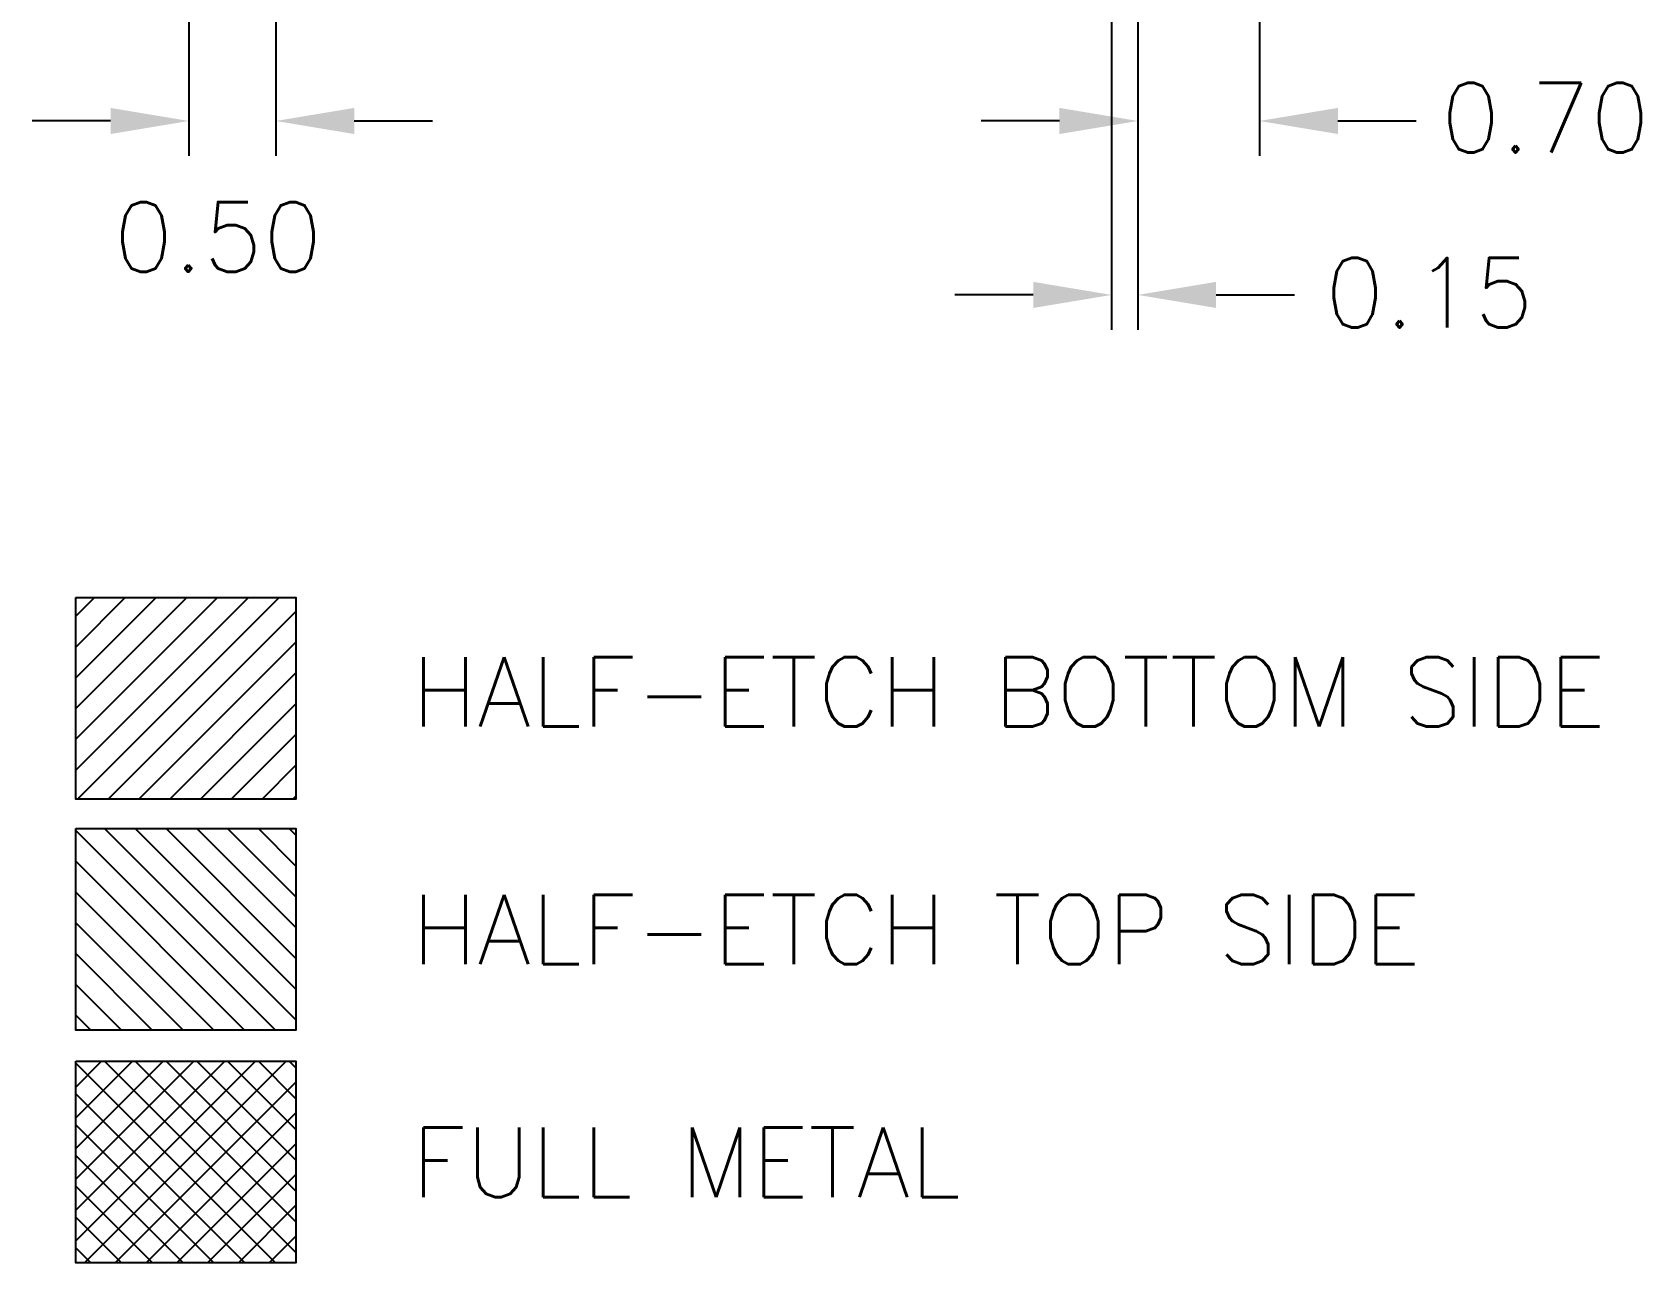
# Model space of a CAD drawing. Extents: x 227 to 481, y -322 to -150.
# Drawn here: x 281.8 to 328, y -321.63 to -286.27 of the extents above; entities that cross this region are included whole.
import ezdxf

# ---------------------------------------------------------------- set-up
doc = ezdxf.new("R2010")
doc.units = 0
doc.header["$LTSCALE"] = 5
doc.header["$MEASUREMENT"] = 0
doc.layers.get('DEFPOINTS').update_dxf_attribs({"linetype": 'CONTINUOUS'})
for name, color, linetype in [('DIM', 3, 'CONTINUOUS'), ('Full-metal', 254, 'CONTINUOUS'), ('Layer1', 4, 'CONTINUOUS'), ('SECTION', 6, 'CONTINUOUS')]:
    doc.layers.add(name, color=color, linetype=linetype)
doc.styles.add('ROMANS', font='romans.shx', dxfattribs={"height": 2})
doc.dimstyles.new('FRAME', dxfattribs={"dimscale": 25, "dimtxt": 0.08, "dimasz": 0.09, "dimexe": 0.04, "dimexo": 0.02, "dimgap": 0.04, "dimtad": 0, "dimdec": 3, "dimlfac": 0.2, "dimzin": 0, "dimdsep": 46, "dimtxsty": 'ROMANS', "dimcen": 0.04, "dimadec": 0, "dimazin": 0, "dimtfac": 1, "dimtdec": 4, "dimtofl": 0, "dimtmove": 2, "dimatfit": 3, "dimfxl": 1, "dimtolj": 1, "dimtzin": 0, "dimarcsym": 0})

# ---------------------------------------------------------------- blocks, each defined once
blk = doc.blocks.new('*D6')
at = {"layer": 'DEFPOINTS', "color": 0, "transparency": 16777216}
for p in [(481.01, 173.711), (483.51, 173.711), (483.51, 155.403)]:
    blk.add_point(p, dxfattribs=at)
at = {"layer": 'DIM', "color": 0, "lineweight": -2, "transparency": 16777216}
for p, q in [((481.01, 173.211), (481.01, 154.403)), ((483.51, 173.211), (483.51, 154.403)), ((478.76, 155.403), (476.51, 155.403)), ((485.76, 155.403), (488.01, 155.403))]:
    blk.add_line(p, q, dxfattribs=at)
at = {"layer": 'DIM', "color": 0, "transparency": 16777216}
for points in [[(478.76, 155.778), (478.76, 155.028), (481.01, 155.403)], [(485.76, 155.778), (485.76, 155.028), (483.51, 155.403)]]:
    blk.add_solid(points, dxfattribs=at)
at = {"layer": 'DIM', "color": 0, "transparency": 16777216, "insert": (481.849, 152.072), "char_height": 2, "attachment_point": 5, "style": 'ROMANS'}
blk.add_mtext('\\A1;0.50', dxfattribs=at)
blk = doc.blocks.new('*D15')
at = {"layer": 'DEFPOINTS', "color": 0, "transparency": 16777216}
for p in [(507.51, 173.461), (508.26, 173.461), (507.51, 150.406)]:
    blk.add_point(p, dxfattribs=at)
at = {"layer": 'DIM', "color": 0, "lineweight": -2, "transparency": 16777216}
for p, q in [((507.51, 172.961), (507.51, 149.406)), ((508.26, 172.961), (508.26, 149.406)), ((505.26, 150.406), (503.01, 150.406)), ((510.51, 150.406), (512.76, 150.406))]:
    blk.add_line(p, q, dxfattribs=at)
at = {"layer": 'DIM', "color": 0, "transparency": 16777216}
for points in [[(505.26, 150.781), (505.26, 150.031), (507.51, 150.406)], [(510.51, 150.781), (510.51, 150.031), (508.26, 150.406)]]:
    blk.add_solid(points, dxfattribs=at)
at = {"layer": 'DIM', "color": 0, "transparency": 16777216, "insert": (516.635, 150.469), "char_height": 2, "attachment_point": 5, "style": 'ROMANS'}
blk.add_mtext('\\A1;0.15', dxfattribs=at)
blk = doc.blocks.new('*D16')
at = {"layer": 'DEFPOINTS', "color": 0, "transparency": 16777216}
for p in [(508.26, 173.461), (511.76, 173.461), (511.76, 155.403)]:
    blk.add_point(p, dxfattribs=at)
at = {"layer": 'DIM', "color": 0, "lineweight": -2, "transparency": 16777216}
for p, q in [((508.26, 172.961), (508.26, 154.403)), ((511.76, 172.961), (511.76, 154.403)), ((506.01, 155.403), (503.76, 155.403)), ((514.01, 155.403), (516.26, 155.403))]:
    blk.add_line(p, q, dxfattribs=at)
at = {"layer": 'DIM', "color": 0, "transparency": 16777216}
for points in [[(506.01, 155.778), (506.01, 155.028), (508.26, 155.403)], [(514.01, 155.778), (514.01, 155.028), (511.76, 155.403)]]:
    blk.add_solid(points, dxfattribs=at)
at = {"layer": 'DIM', "color": 0, "transparency": 16777216, "insert": (519.966, 155.495), "char_height": 2, "attachment_point": 5, "style": 'ROMANS'}
blk.add_mtext('\\A1;0.70', dxfattribs=at)

msp = doc.modelspace()

# ---------------------------------------------------------------- hatches: boundary and pattern name
at = {"layer": 'Full-metal'}
h = msp.add_hatch(dxfattribs=at)
h.set_pattern_fill('ANSI37', color=256, scale=5, angle=90, style=0)
h.set_pattern_definition([(135, (339.5175, -34.71756), (-0.4419417, -0.4419417), []), (225, (339.5175, -34.71756), (0.4419417, -0.4419417), [])])
h.paths.add_polyline_path([(289.3741, -315.834), (283.0495, -315.834), (283.0495, -321.6273), (289.3741, -321.6273)])
at = {"layer": 'Layer1'}
h = msp.add_hatch(dxfattribs=at)
h.set_pattern_fill('ANSI31', color=256, scale=5, style=0)
h.set_pattern_definition([(45, (142.9572, -477.61485), (-0.4419417, 0.4419417), [])])
h.paths.add_polyline_path([(289.3741, -302.5126), (283.0495, -302.5126), (283.0495, -308.306), (289.3741, -308.306)])
at = {"layer": 'SECTION'}
h = msp.add_hatch(dxfattribs=at)
h.set_pattern_fill('ANSI31', color=256, scale=5, angle=90, style=0)
h.set_pattern_definition([(135, (142.9572, -475.8241), (-0.4419417, -0.4419417), [])])
h.paths.add_polyline_path([(283.0495, -309.1486), (283.0495, -314.9419), (289.3741, -314.9419), (289.3741, -309.1486)])

# ---------------------------------------------------------------- linework, layer by layer
at = {"layer": 'Full-metal'}
msp.add_lwpolyline([(283.0495, -315.834), (289.3741, -315.834), (289.3741, -321.6273), (283.0495, -321.6273)], close=True, dxfattribs=at)
at = {"layer": 'Layer1'}
msp.add_lwpolyline([(283.0495, -302.5126), (289.3741, -302.5126), (289.3741, -308.306), (283.0495, -308.306)], close=True, dxfattribs=at)
at = {"layer": 'SECTION'}
msp.add_lwpolyline([(283.0495, -309.1486), (289.3741, -309.1486), (289.3741, -314.9419), (283.0495, -314.9419)], close=True, dxfattribs=at)

# ---------------------------------------------------------------- texts
at = {"layer": 'Full-metal', "style": 'ROMANS'}
msp.add_text('FULL METAL', height=2, dxfattribs=at).set_placement((292.6972, -319.7361))
at = {"layer": 'Layer1', "style": 'ROMANS'}
msp.add_text('HALF-ETCH BOTTOM SIDE', height=2, dxfattribs=at).set_placement((292.6972, -306.2232))
at = {"layer": 'SECTION', "style": 'ROMANS'}
msp.add_text('HALF-ETCH TOP SIDE', height=2, dxfattribs=at).set_placement((292.6972, -313.0507))

# ---------------------------------------------------------------- dimensions: what is measured, and where the dimension line sits
at = {"layer": 'DIM'}
for base, p1, p2, picture, middle in [((288.7981, -288.8228), (286.2981, -270.5143), (288.7981, -270.5143), '*D6', (287.137, -292.1535)), ((312.7981, -293.8194), (313.5481, -270.7643), (312.7981, -270.7643), '*D15', (321.9234, -293.7565)), ((317.0481, -288.8228), (313.5481, -270.7643), (317.0481, -270.7643), '*D16', (325.2539, -288.7306))]:
    dim = msp.add_linear_dim(base=base, p1=p1, p2=p2, dimstyle='FRAME', override={"dimdec": 2}, dxfattribs=at)
    dim.commit()
    dim.dimension.update_dxf_attribs({"geometry": picture, "text_midpoint": middle, "dimtype": 128, "insert": (-194.7117, -444.2256)})

doc.saveas('drawing.dxf')
